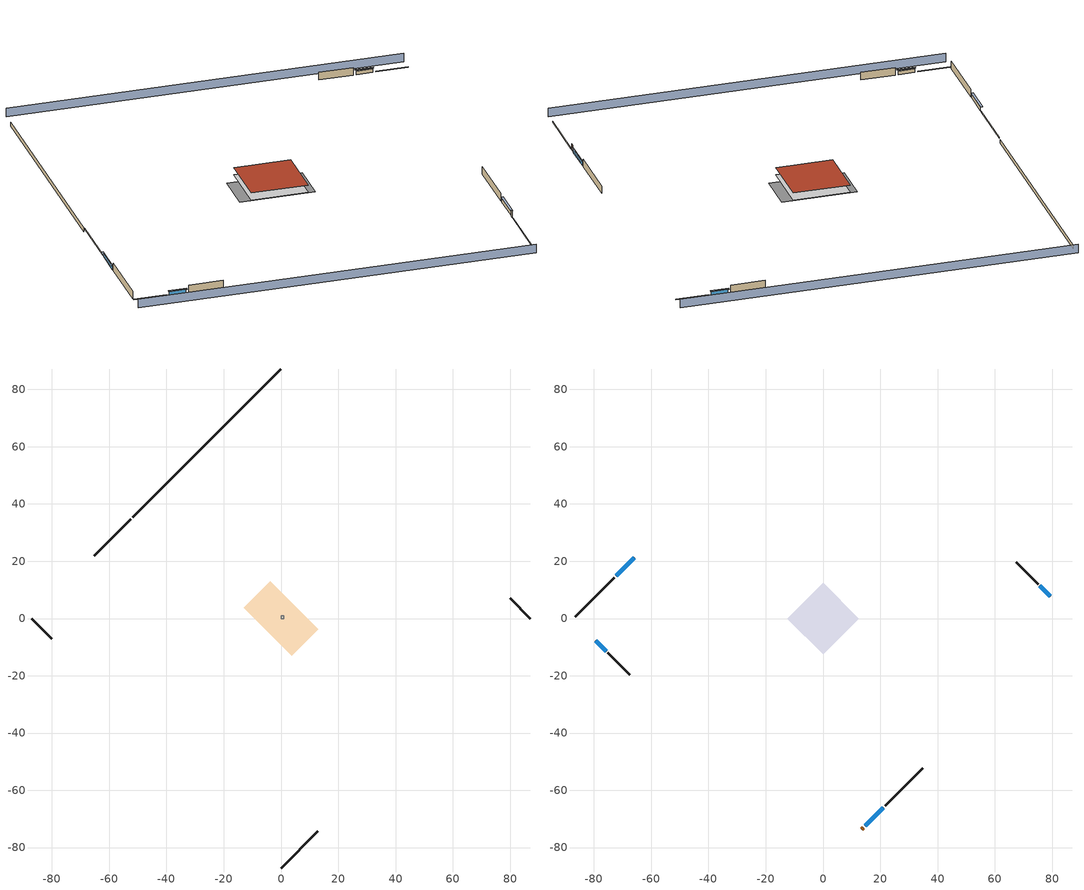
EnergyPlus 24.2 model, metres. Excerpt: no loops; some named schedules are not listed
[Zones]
central ac and furnace airloop ret air zone
 floor adiabatic (AdiabaticConst): 0,0 0,1 1,1 1,0 z0
 wall adiabatic (AdiabaticConst): 0,1 0,0 1,0 1,1 0,1 z0:1
 ceiling adiabatic (AdiabaticConst): 1,0 1,1 0,1 0,0 z1
crawlspace - unvented
 floor foundation (Slab1 construction): -12.94,3.69 -3.69,12.94 12.94,-3.69 3.69,-12.94 z-0.91
 wall outside (RimJoist1 construction): -52.4,34.74 -65.23,21.92 z0.3:0.61
 wall outside (RimJoist2 construction): 87.15,0 80.01,7.13 z0.3:0.61
 wall outside (RimJoist3 construction): 0,-87.15 12.82,-74.32 z0.3:0.61
 wall outside (RimJoist4 construction): -87.15,0 -80.01,-7.13 z0.3:0.61
 wall foundation (FoundationWall1 construction): 0,87.15 -51.75,35.4 z-0.91:0.3
conditioned space
 floor to crawlspace - unvented (Floor1 construction): -12.4,0 0,12.4 12.4,0 0,-12.4 z0.3
 wall outside (AdiabaticWallConstruction 1): 13.48,-73.67 14.13,-73.02 z0.3:2.34
 wall outside (AdiabaticWallConstruction): -65.89,21.26 -72.19,14.95 / 14.78,-72.36 21.09,-66.06 z0.3:1.46; 79.36,7.79 75.76,11.39 / -79.36,-7.79 -75.76,-11.39 z0.3:1.43
 wall outside (Wall1 construction): -72.85,14.3 -86.49,0.66 z0.3:2.74
 wall outside (Wall2 construction): 75.1,12.05 67.52,19.63 z0.3:2.74
 wall outside (Wall3 construction): 21.75,-65.4 34.85,-52.3 z0.3:2.74
 wall outside (Wall4 construction): -75.1,-12.05 -67.52,-19.63 z0.3:2.74
 window (WindowConstruction): -65.89,21.26 -72.19,14.95 z0.3:1.46
 window (WindowConstruction 1): 79.36,7.79 75.76,11.39 z0.3:1.43
 window (WindowConstruction 2): 14.78,-72.36 21.09,-66.06 z0.3:1.46
 window (WindowConstruction 3): -79.36,-7.79 -75.76,-11.39 z0.3:1.43
 door (Door): 13.48,-73.67 14.13,-73.02 z0.3:2.34
 roof outside (Roof1 construction): 0,12.4 -12.4,0 0,-12.4 12.4,0 z2.74
shading: -90.38,-3.23 -3.23,-90.38 / 90.38,3.23 3.23,90.38 z0:2.74; -72.41,14.74 -65.67,21.48 -66.1,21.91 -72.84,15.17 z1.77; 75.54,11.61 79.57,7.58 80,8.01 75.97,12.04 z1.74; 21.31,-65.84 14.57,-72.58 15,-73.01 21.74,-66.27 z1.77; -75.54,-11.61 -79.57,-7.58 -80,-8.01 -75.97,-12.04 z1.74
[Building]
Building 1: Terrain=Suburbs
[Site:Location]
Portland Intl Arpt_OR: Latitude {deg}=45.59; Longitude {deg}=-122.6; Time Zone {hr}=-8; Elevation {m}=33; Keep Site Location Information=Yes
[Site:GroundTemperature:Shallow]
10.2558, 8.96328, 8.85977, 9.47314, 11.9355, 14.3863, 16.5111, 17.8571, 17.9714, 16.8767, 14.8061, 12.4304
[Site:WaterMainsTemperature]
Calculation Method=Schedule; Temperature Schedule=mains temperature schedule
[Material] Roughness=Rough; Thermal Absorptance=0.9
Name | Thickness {m} | Conductivity {W/m-K} | Density {kg/m3} | Specific Heat {J/kg-K} | Solar Absorptance | Visible Absorptance
asphalt or fiberglass shingles | 0.00635 | 0.162714 | 1121.4 | 1465.45 | 0.85 | 0.85
concrete 8.0 in. | 0.2032 | 1.803125 | 2242.8 | 837.4 | 0.7 | 0.7
door material | 0.04445 | 0.0612267 | 512.64 | 1214.23 | 0.7 | 0.7
floor covering | 0.0127 | 0.0433444 | 54.468 | 1339.84 | 0.6 | 0.6
floor stud and cavity | 0.1397 | 0.923637 | 92.3553 | 1139.71 | 0.7 | 0.7
furniture material conditioned space 1 | 0.1524 | 0.115458 | 640.8 | 1214.23 | 0.6 | 0.6
gypsum board | 0.0127 | 0.160291 | 801 | 837.4 | 0.6 | 0.6
osb sheathing 0.5 in. | 0.0127 | 0.115458 | 512.64 | 1214.23 | 0.7 | 0.7
osb sheathing 0.75 in. | 0.01905 | 0.115458 | 512.64 | 1214.23 | 0.7 | 0.7
rim joist stud and cavity | 0.0508 | 0.178688 | 50.32683 | 1063.81 | 0.6 | 0.6
roof rigid ins | 0.103632 | 0.029427 | 32.04 | 1214.23 | 0.7 | 0.7
roof stud and cavity | 0.2032 | 0.161866 | 78.34581 | 1123.46 | 0.7 | 0.7
soil 0.5 in. | 0.0127 | 2.9427 | 1842.3 | 418.7 | 0.7 | 0.7
wall rigid ins | 0.512978 | 0.029427 | 32.04 | 1214.23 | 0.7 | 0.7
wall stud and cavity | 0.1397 | 0.0951301 | 139.0536 | 1170.24 | 0.7 | 0.7
wall stud and cavity 1 | 0.0889 | 0.380278 | 52.3479 | 1209.89 | 0.7 | 0.7
wall stud and cavity 2 | 0.0889 | 0.391764 | 83.0341 | 1211.67 | 0.7 | 0.7
wood siding | 0.0254 | 0.102417 | 544.68 | 1172.36 | 0.85 | 0.85
wood siding 1; wood siding 2 | 0.0254 | 0.102417 | 544.68 | 1172.36 | 0.7 | 0.7
[Material:NoMass]
Adiabatic: Roughness=Rough; Thermal Resistance {m2-K/W}=176.1; Thermal Absorptance=0.9; Solar Absorptance=0.7; Visible Absorptance=0.7
[WindowMaterial:SimpleGlazingSystem]
WindowMaterial: U-Factor {W/m2-K}=4.31528; Solar Heat Gain Coefficient=0.67
[Construction]
AdiabaticConst: Adiabatic
AdiabaticWallConstruction: wood siding 1, wall rigid ins, wall stud and cavity 1, gypsum board
AdiabaticWallConstruction 1: wood siding 2, wall rigid ins, wall stud and cavity 1, gypsum board
Door: door material
Floor1 construction: floor stud and cavity, osb sheathing 0.75 in., floor covering
FoundationWall1 construction: concrete 8.0 in.
furniture construction conditioned space 1: furniture material conditioned space 1
PartitionWallConstruction: gypsum board, wall stud and cavity 2, gypsum board
RimJoist1 construction; RimJoist2 construction; RimJoist3 construction; RimJoist4 construction: wood siding, rim joist stud and cavity
Roof1 construction: asphalt or fiberglass shingles, roof rigid ins, osb sheathing 0.75 in., roof stud and cavity, gypsum board
Slab1 construction: soil 0.5 in.
Wall1 construction; Wall2 construction; Wall3 construction; Wall4 construction: wood siding, osb sheathing 0.5 in., wall stud and cavity, gypsum board
WindowConstruction; WindowConstruction 1; WindowConstruction 2; WindowConstruction 3: WindowMaterial
[Zone] Multiplier=1
Name | Volume {m3} | Part of Total Floor Area
central ac and furnace airloop ret air zone | 1 | No
conditioned space | 749.83 | Yes
crawlspace - unvented | 374.915 | Yes
[Space]
Name | Zone | Space Type | Volume {m3}
central ac and furnace airloop ret air space | central ac and furnace airloop ret air zone | Plenum Space Type
conditioned space 1 | conditioned space |  | 749.83
crawlspace - unvented 1 | crawlspace - unvented |  | 374.915
[SpaceList]
Plenum Space Type: central ac and furnace airloop ret air space
[OtherEquipment] Design Level Calculation Method=EquipmentLevel
Name | Fuel Type | Zone or ZoneList or Space or SpaceList | Schedule | Design Level {W} | Fraction Latent | Fraction Radiant | Fraction Lost
central ac and furnace airloop_0 RetCondToRP; central ac and furnace airloop_0 RetSensLkToRP | None | central ac and furnace airloop ret air space | Always On Discrete | 0 | 0 | 0 | 0
central ac and furnace airloop_0 RetLatLkToRP | None | central ac and furnace airloop ret air space | Always On Discrete | 0 | 1 | 0 | 0
central ac and furnace airloop_0 SupCondToLv; central ac and furnace airloop_0 SupSensLkToCond; mech vent house fan sensible load; water heater sens | None | conditioned space 1 | Always On Discrete | 0 | 0 | 0 | 0
central ac and furnace airloop_0 SupLatLkToCond; mech vent house fan latent load; water heater lat | None | conditioned space 1 | Always On Discrete | 0 | 1 | 0 | 0
clothes dryer 1 | NaturalGas | conditioned space 1 | clothes_dryer | 4191.16 | 0.015 | 0.081 | 0.85
cooking range 1 | NaturalGas | conditioned space 1 | cooking_range | 1955.17 | 0.16 | 0.384 | 0.2
general water use latent | None | conditioned space 1 | general water use schedule | 81.0615 | 1 | 0 | 0
general water use sensible | None | conditioned space 1 | general water use schedule | -79.8895 | 0 | 0.6 | 0
misc fireplace | NaturalGas | conditioned space 1 | misc fireplace schedule | 603.683 | 0.1 | 0.3 | 0.4
water heater energy adjustment1 | Electricity | conditioned space 1 | Always On Discrete | 0.01 | 0 | 0 | 1
central ac and furnace airloop_0 RetCondToDZ; central ac and furnace airloop_0 SupCondToDZ; central ac and furnace airloop_0 SupSensLkToDZ | None | crawlspace - unvented 1 | Always On Discrete | 0 | 0 | 0 | 0
central ac and furnace airloop_0 SupLatLkToDZ | None | crawlspace - unvented 1 | Always On Discrete | 0 | 1 | 0 | 0
[SurfaceProperty:IncidentSolarMultiplier] Incident Solar Multiplier=1; Incident Solar Multiplier Schedule=trans schedule winter=0.85 summer=0.7
Window1; Window2; Window3; Window4
[InternalMass] Zone or ZoneList=conditioned space; Space or SpaceList=conditioned space 1
Name | Construction | Surface Area {m2}
furniture mass conditioned space 1 | furniture construction conditioned space 1 | 123.004
partition wall mass | PartitionWallConstruction | 307.509
[Lights]
interior lighting: Zone or ZoneList or Space or SpaceList=conditioned space 1; Schedule=lighting_interior; Design Level Calculation Method=LightingLevel; Lighting Level {W}=410.892; Return Air Fraction=0; Fraction Radiant=0.6; Fraction Visible=0.2; Fraction Replaceable=1
[People]
occupants: Zone or ZoneList or Space or SpaceList=conditioned space 1; Number of People Schedule=occupants; Number of People Calculation Method=People; Number of People=4; Fraction Radiant=0.314171; Sensible Heat Fraction=0.56303; Activity Level Schedule=occupants activity schedule; Carbon Dioxide Generation Rate {m3/s-W}=0; Enable ASHRAE 55 Comfort Warnings=No; Mean Radiant Temperature Calculation Type=EnclosureAveraged
[ElectricEquipment] Zone or ZoneList or Space or SpaceList=conditioned space 1; Design Level Calculation Method=EquipmentLevel
Name | Schedule | Design Level {W} | Fraction Latent | Fraction Radiant | Fraction Lost
ceiling fan | ceiling_fan | 17.8834 | 0 | 0.558 | 0
clothes dryer | clothes_dryer | 315.477 | 0.015 | 0.081 | 0.85
clothes washer | clothes_washer | 220.75 | 0.03 | 0.162 | 0.7
cooking range | cooking_range | 66.7133 | 0.16 | 0.384 | 0.2
dishwasher | dishwasher | 477.811 | 0.3 | 0.18 | 0.4
fridge | fridge schedule | 43.7215 | 0 | 0.6 | 0
fridge 1 | fridge schedule 1 | 90.9498 | 0 | 0.6 | 0
mech vent bath fan 0 | mech vent bath fan 0 schedule | 45 | 0 | 0 | 1
mech vent house fan | mech vent house fan schedule | 0 | 0 | 0 | 1
mech vent house fan cfis | mech vent house fan cfis schedule | 0 | 0 | 0 | 0
mech vent range fan 0 | mech vent range fan 0 schedule | 30 | 0 | 0 | 1
misc permanent spa heater | misc permanent spa heater schedule | 555.714 | 0 | 0 | 1
misc permanent spa pump | misc permanent spa pump schedule | 581.14 | 0 | 0 | 1
misc plug loads | plug_loads_other | 498.885 | 0.021 | 0.558 | 0.049
misc tv | plug_loads_tv | 575.102 | 0 | 0.6 | 0
misc well pump | misc well pump schedule | 135.211 | 0 | 0 | 1
whole house fan | Always On Discrete | 0 | 0 | 0 | 1
[ZoneInfiltration:DesignFlowRate] Schedule=Always On Discrete
Name | Zone or ZoneList or Space or SpaceList | Design Flow Rate Calculation Method | Design Flow Rate {m3/s} | Air Changes per Hour {1/hr} | Constant Term Coefficient | Temperature Term Coefficient | Velocity Term Coefficient | Velocity Squared Term Coefficient
infil flow; natural vent flow; whole house fan flow | conditioned space 1 | Flow/Zone | 0
crawlspace_unvented 1 duct leakage imbalance infil flow | crawlspace - unvented 1 | Flow/Zone | 0
infil crawlspace - unvented 1 | crawlspace - unvented 1 | AirChanges/Hour |  | 0.1 | 1 | 0 | 0 | 0
[ZoneMixing] Schedule=Always On Continuous; Design Flow Rate Calculation Method=Flow/Zone; Design Flow Rate {m3/s}=0
Name | Zone or Space | Source Zone or Space
central ac and furnace airloop_0 ZoneMixDZToCond mix | conditioned space | crawlspace - unvented
central ac and furnace airloop_0 ZoneMixCondToDZ mix | crawlspace - unvented | conditioned space
[SurfaceProperty:ExposedFoundationPerimeter]
Slab1: Exposed Perimeter Calculation Method=TotalExposedPerimeter; Total Exposed Perimeter {m}=73.18248
[AvailabilityManager:Scheduled]
central ac and furnace airloop Availability Manager: Schedule=Always On Discrete
[AirLoopHVAC:ReturnPlenum]
Air Loop HVAC Return Plenum 1: Zone=central ac and furnace airloop ret air zone
[WaterUse:Equipment]
dishwasher: Peak Flow Rate {m3/s}=5.21234e-06; Flow Rate Fraction Schedule=hot_water_dishwasher
[Foundation:Kiva]
Foundation Kiva 1: Initial Indoor Air Temperature {C}=8.46751; Wall Height Above Grade {m}=0.3048; Wall Depth Below Slab {m}=0.2032
[Foundation:Kiva:Settings]
Soil Conductivity {W/m-K}=2.9427; Soil Density {kg/m3}=1842.3; Soil Specific Heat {J/kg-K}=418.7; Ground Solar Absorptivity=0.9; Ground Thermal Absorptivity=0.9; Ground Surface Roughness {m}=0.03; Far-Field Width {m}=40; Deep-Ground Boundary Condition=ZeroFlux; Deep-Ground Depth {m}=40; Minimum Cell Dimension {m}=0.2; Maximum Cell Growth Coefficient=3; Simulation Timestep=Timestep
[Exterior:Lights]
exterior lighting: Schedule=exterior lighting schedule; Design Level {W}=10.1836
[EnergyManagementSystem:GlobalVariable]
central_ac_and_furnace_airloop_0_DuctImbalLkExhFanEquivCond
central_ac_and_furnace_airloop_0_DuctImbalLkExhFanEquivDZ
central_ac_and_furnace_airloop_0_DuctImbalLkSupFanEquivCond
central_ac_and_furnace_airloop_0_DuctImbalLkSupFanEquivDZ
central_ac_and_furnace_airloop_0_DZ_T
central_ac_and_furnace_airloop_0_DZ_W
central_ac_and_furnace_airloop_0_RetCondToDZ
central_ac_and_furnace_airloop_0_RetCondToRP
central_ac_and_furnace_airloop_0_RetLatLkToRP
central_ac_and_furnace_airloop_0_RetSensLkToRP
central_ac_and_furnace_airloop_0_SupCondToDZ
central_ac_and_furnace_airloop_0_SupCondToLv
central_ac_and_furnace_airloop_0_SupLatLkToCond
central_ac_and_furnace_airloop_0_SupLatLkToDZ
central_ac_and_furnace_airloop_0_SupSensLkToCond
central_ac_and_furnace_airloop_0_SupSensLkToDZ
central_ac_and_furnace_airloop_0_ZoneMixCondToDZ
central_ac_and_furnace_airloop_0_ZoneMixDZToCond
central_ac_and_furnace_airloop_AH_MFR
central_ac_and_furnace_airloop_AH_Tout
central_ac_and_furnace_airloop_AH_VFR
central_ac_and_furnace_airloop_AH_Wout
central_ac_and_furnace_airloop_Fan_RTF
central_ac_and_furnace_airloop_RA_T
central_ac_and_furnace_airloop_Ra_W
infil_program_Qfan
infil_program_Qinf
natural_vent_program_Qnv
natural_vent_program_Qwhf
[EnergyManagementSystem:Sensor]
Name | Output:Variable or Output:Meter Index Key | Output:Variable or Output:Meter
airflow_gain | infil flow | Infiltration Sensible Heat Gain Energy
airflow_gain_1 | natural vent flow | Infiltration Sensible Heat Gain Energy
airflow_gain_2 | whole house fan flow | Infiltration Sensible Heat Gain Energy
airflow_loss | infil flow | Infiltration Sensible Heat Loss Energy
airflow_loss_1 | natural vent flow | Infiltration Sensible Heat Loss Energy
airflow_loss_2 | whole house fan flow | Infiltration Sensible Heat Loss Energy
central_ac_and_furnace_airloop_0_DZ_T_s | crawlspace - unvented | Zone Air Temperature
central_ac_and_furnace_airloop_0_DZ_W_s | crawlspace - unvented | Zone Mean Air Humidity Ratio
central_ac_and_furnace_airloop_AH_MFR_s | Node 5 | System Node Mass Flow Rate
central_ac_and_furnace_airloop_AH_Tout_s | Node 5 | System Node Temperature
central_ac_and_furnace_airloop_AH_VFR_s | Node 5 | System Node Current Density Volume Flow Rate
central_ac_and_furnace_airloop_AH_Wout_s | Node 5 | System Node Humidity Ratio
central_ac_and_furnace_airloop_RA_T_s | Node 8 | System Node Temperature
central_ac_and_furnace_airloop_Ra_W_s | Node 8 | System Node Humidity Ratio
clg_load_cond |  | Cooling:EnergyTransfer:Zone:CONDITIONED SPACE
clg_load_duct |  | Cooling:EnergyTransfer:Zone:CENTRAL AC AND FURNACE AIRLOOP RET AIR ZONE
clg_sp_s; clg_sp_s_1 | cooling setpoint | Schedule Value
clothes_dryer_exhaust_0_sch_s | clothes_dryer | Schedule Value
cool_season | cooling season schedule | Schedule Value
ducts_conv | central ac and furnace airloop_0 RetCondToRP | Other Equipment Convective Heating Energy
ducts_conv_1 | central ac and furnace airloop_0 RetLatLkToRP | Other Equipment Convective Heating Energy
ducts_conv_2 | central ac and furnace airloop_0 RetSensLkToRP | Other Equipment Convective Heating Energy
ducts_conv_3 | central ac and furnace airloop_0 SupCondToLv | Other Equipment Convective Heating Energy
ducts_conv_4 | central ac and furnace airloop_0 SupLatLkToCond | Other Equipment Convective Heating Energy
ducts_conv_5 | central ac and furnace airloop_0 SupSensLkToCond | Other Equipment Convective Heating Energy
ducts_rad | central ac and furnace airloop_0 RetCondToRP | Other Equipment Radiant Heating Energy
ducts_rad_1 | central ac and furnace airloop_0 RetLatLkToRP | Other Equipment Radiant Heating Energy
ducts_rad_2 | central ac and furnace airloop_0 RetSensLkToRP | Other Equipment Radiant Heating Energy
ducts_rad_3 | central ac and furnace airloop_0 SupCondToLv | Other Equipment Radiant Heating Energy
ducts_rad_4 | central ac and furnace airloop_0 SupLatLkToCond | Other Equipment Radiant Heating Energy
ducts_rad_5 | central ac and furnace airloop_0 SupSensLkToCond | Other Equipment Radiant Heating Energy
htg_load_cond |  | Heating:EnergyTransfer:Zone:CONDITIONED SPACE
htg_load_duct |  | Heating:EnergyTransfer:Zone:CENTRAL AC AND FURNACE AIRLOOP RET AIR ZONE
htg_sp_s; htg_sp_s_1 | heating setpoint | Schedule Value
ig_ee_conv | ceiling fan | Electric Equipment Convective Heating Energy
ig_ee_conv_1 | clothes dryer | Electric Equipment Convective Heating Energy
ig_ee_conv_10 | misc tv | Electric Equipment Convective Heating Energy
ig_ee_conv_11 | misc well pump | Electric Equipment Convective Heating Energy
ig_ee_conv_12 | whole house fan | Electric Equipment Convective Heating Energy
ig_ee_conv_3 | cooking range | Electric Equipment Convective Heating Energy
ig_ee_conv_4 | dishwasher | Electric Equipment Convective Heating Energy
ig_ee_conv_5 | fridge | Electric Equipment Convective Heating Energy
ig_ee_conv_6 | fridge 1 | Electric Equipment Convective Heating Energy
ig_ee_conv_7 | misc permanent spa heater | Electric Equipment Convective Heating Energy
ig_ee_conv_8 | misc permanent spa pump | Electric Equipment Convective Heating Energy
ig_ee_conv_9 | misc plug loads | Electric Equipment Convective Heating Energy
ig_ee_rad | ceiling fan | Electric Equipment Radiant Heating Energy
ig_ee_rad_1 | clothes dryer | Electric Equipment Radiant Heating Energy
ig_ee_rad_10 | misc tv | Electric Equipment Radiant Heating Energy
ig_ee_rad_11 | misc well pump | Electric Equipment Radiant Heating Energy
ig_ee_rad_12 | whole house fan | Electric Equipment Radiant Heating Energy
ig_ee_rad_3 | cooking range | Electric Equipment Radiant Heating Energy
ig_ee_rad_4 | dishwasher | Electric Equipment Radiant Heating Energy
ig_ee_rad_5 | fridge | Electric Equipment Radiant Heating Energy
ig_ee_rad_6 | fridge 1 | Electric Equipment Radiant Heating Energy
ig_ee_rad_7 | misc permanent spa heater | Electric Equipment Radiant Heating Energy
ig_ee_rad_8 | misc permanent spa pump | Electric Equipment Radiant Heating Energy
ig_ee_rad_9 | misc plug loads | Electric Equipment Radiant Heating Energy
ig_lgt_conv | interior lighting | Lights Convective Heating Energy
ig_lgt_rad | interior lighting | Lights Radiant Heating Energy
ig_lgt_vis | interior lighting | Lights Visible Radiation Heating Energy
ig_oe_conv | clothes dryer 1 | Other Equipment Convective Heating Energy
ig_oe_conv_1 | cooking range 1 | Other Equipment Convective Heating Energy
ig_oe_conv_2 | general water use latent | Other Equipment Convective Heating Energy
ig_oe_conv_3 | general water use sensible | Other Equipment Convective Heating Energy
ig_oe_conv_4 | misc fireplace | Other Equipment Convective Heating Energy
ig_oe_conv_5 | water heater energy adjustment1 | Other Equipment Convective Heating Energy
ig_oe_conv_6 | water heater lat | Other Equipment Convective Heating Energy
ig_oe_conv_7 | water heater sens | Other Equipment Convective Heating Energy
ig_oe_rad | clothes dryer 1 | Other Equipment Radiant Heating Energy
ig_oe_rad_1 | cooking range 1 | Other Equipment Radiant Heating Energy
ig_oe_rad_2 | general water use latent | Other Equipment Radiant Heating Energy
ig_oe_rad_3 | general water use sensible | Other Equipment Radiant Heating Energy
ig_oe_rad_4 | misc fireplace | Other Equipment Radiant Heating Energy
ig_oe_rad_5 | water heater energy adjustment1 | Other Equipment Radiant Heating Energy
ig_oe_rad_6 | water heater lat | Other Equipment Radiant Heating Energy
ig_oe_rad_7 | water heater sens | Other Equipment Radiant Heating Energy
ig_ppl_conv | occupants | People Convective Heating Energy
ig_ppl_rad | occupants | People Radiant Heating Energy
im_conv | furniture mass conditioned space 1 | Surface Inside Face Convection Heat Gain Energy
im_conv_1 | partition wall mass | Surface Inside Face Convection Heat Gain Energy
im_ig | furniture mass conditioned space 1 | Surface Inside Face Internal Gains Radiation Heat Gain Energy
im_ig_1 | partition wall mass | Surface Inside Face Internal Gains Radiation Heat Gain Energy
im_lgt | furniture mass conditioned space 1 | Surface Inside Face Lights Radiation Heat Gain Energy
im_lgt_1 | partition wall mass | Surface Inside Face Lights Radiation Heat Gain Energy
im_sol | furniture mass conditioned space 1 | Surface Inside Face Solar Radiation Heat Gain Energy
im_sol_1 | partition wall mass | Surface Inside Face Solar Radiation Heat Gain Energy
im_surf | furniture mass conditioned space 1 | Surface Inside Face Net Surface Thermal Radiation Heat Gain Energy
im_surf_1 | partition wall mass | Surface Inside Face Net Surface Thermal Radiation Heat Gain Energy
mech_vent_bath_fan_0_sch_s | mech vent bath fan 0 schedule | Schedule Value
mech_vent_range_fan_0_sch_s | mech vent range fan 0 schedule | Schedule Value
mv_conv | mech vent bath fan 0 | Electric Equipment Convective Heating Energy
mv_conv_1 | mech vent house fan | Electric Equipment Convective Heating Energy
mv_conv_2 | mech vent house fan cfis | Electric Equipment Convective Heating Energy
mv_conv_3 | mech vent range fan 0 | Electric Equipment Convective Heating Energy
mv_conv_4 | mech vent house fan latent load | Other Equipment Convective Heating Energy
mv_conv_5 | mech vent house fan sensible load | Other Equipment Convective Heating Energy
mv_rad | mech vent bath fan 0 | Electric Equipment Radiant Heating Energy
mv_rad_1 | mech vent house fan | Electric Equipment Radiant Heating Energy
mv_rad_2 | mech vent house fan cfis | Electric Equipment Radiant Heating Energy
mv_rad_3 | mech vent range fan 0 | Electric Equipment Radiant Heating Energy
mv_rad_4 | mech vent house fan latent load | Other Equipment Radiant Heating Energy
mv_rad_5 | mech vent house fan sensible load | Other Equipment Radiant Heating Energy
natural_vent_s | natural vent schedule | Schedule Value
out_pb_s |  | Site Outdoor Air Barometric Pressure
out_wt_s |  | Site Outdoor Air Humidity Ratio
site_vw_s |  | Site Wind Speed
ss_back_out | Window1 | Surface Window Shortwave from Zone Back Out Window Heat Transfer Rate
ss_back_out_1 | Window2 | Surface Window Shortwave from Zone Back Out Window Heat Transfer Rate
ss_back_out_2 | Window3 | Surface Window Shortwave from Zone Back Out Window Heat Transfer Rate
ss_back_out_3 | Window4 | Surface Window Shortwave from Zone Back Out Window Heat Transfer Rate
ss_conv | Door1 | Surface Inside Face Convection Heat Gain Energy
ss_conv_1 | Window1 | Surface Inside Face Convection Heat Gain Energy
ss_conv_2 | Window2 | Surface Inside Face Convection Heat Gain Energy
ss_conv_3 | Window3 | Surface Inside Face Convection Heat Gain Energy
ss_conv_4 | Window4 | Surface Inside Face Convection Heat Gain Energy
ss_ig | Door1 | Surface Inside Face Internal Gains Radiation Heat Gain Energy
ss_ig_1 | Window1 | Surface Inside Face Internal Gains Radiation Heat Gain Energy
ss_ig_2 | Window2 | Surface Inside Face Internal Gains Radiation Heat Gain Energy
ss_ig_3 | Window3 | Surface Inside Face Internal Gains Radiation Heat Gain Energy
ss_ig_4 | Window4 | Surface Inside Face Internal Gains Radiation Heat Gain Energy
ss_lgt | Door1 | Surface Inside Face Lights Radiation Heat Gain Energy
ss_sol | Door1 | Surface Inside Face Solar Radiation Heat Gain Energy
ss_surf | Door1 | Surface Inside Face Net Surface Thermal Radiation Heat Gain Energy
ss_surf_1 | Window1 | Surface Inside Face Net Surface Thermal Radiation Heat Gain Energy
ss_surf_2 | Window2 | Surface Inside Face Net Surface Thermal Radiation Heat Gain Energy
ss_surf_3 | Window3 | Surface Inside Face Net Surface Thermal Radiation Heat Gain Energy
ss_surf_4 | Window4 | Surface Inside Face Net Surface Thermal Radiation Heat Gain Energy
ss_trans_in | Window1 | Surface Window Transmitted Solar Radiation Rate
ss_trans_in_1 | Window2 | Surface Window Transmitted Solar Radiation Rate
